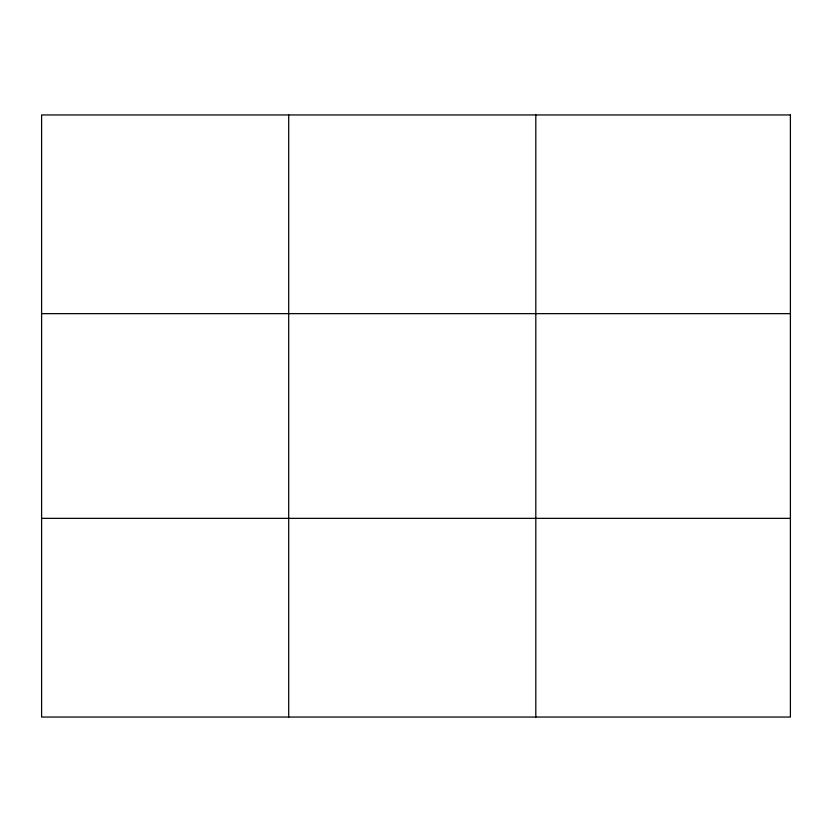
<?xml version="1.0" encoding="UTF-8"?>
<svg xmlns="http://www.w3.org/2000/svg" width="832" height="832" viewBox="0 0 832 832"><rect width="100%" height="100%" fill="white"/><g stroke="black" fill="none" stroke-linecap="round" stroke-linejoin="round"><path stroke-width="1.25" d="M288.704 717.049L288.704 114.951M535.808 717.049L535.808 114.951M41.6 313.643L790.4 313.643M41.6 518.357L790.4 518.357M790.4 114.951L790.4 717.049L41.6 717.049L41.6 114.951L790.4 114.951"/></g></svg>
